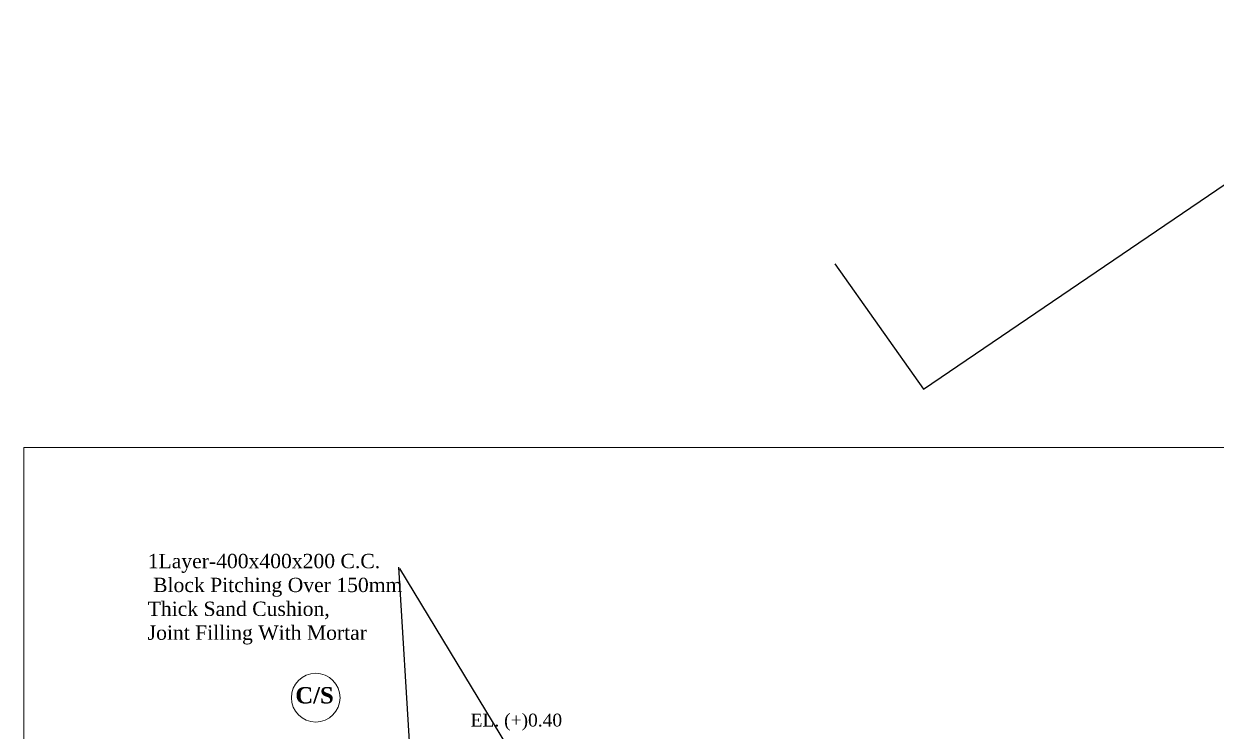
# Model space of a CAD drawing. Header units: inches. Extents: x -1277702 to 350617, y -622745 to 1282697.
# Drawn here: x -905141 to -846847, y 949073 to 983647 of the extents above; entities that cross this region are included whole.
import ezdxf

# ---------------------------------------------------------------- set-up
doc = ezdxf.new("R2010")
doc.units = ezdxf.units.IN
doc.header["$LTSCALE"] = 600
doc.header["$MEASUREMENT"] = 0
for name, color, linetype, lineweight in [('arrow', 6, 'Continuous', 15), ('DIMENSION', 3, 'Continuous', 15), ('LINE', 7, 'Continuous', 20), ('slop', 8, 'Continuous', 9)]:
    doc.layers.add(name, color=color, linetype=linetype, lineweight=lineweight)
doc.layers.add('TEXT', color=7, linetype='Continuous')
doc.styles.add('1-2', font='arial.ttf')
doc.styles.add('REGULAR', font='times.ttf', dxfattribs={"height": 200})
doc.styles.add('TIMES', font='times.ttf')
doc.styles.add('Times350', font='times.ttf', dxfattribs={"height": 350})
doc.dimstyles.new('sec', dxfattribs={"dimtxt": 180, "dimasz": 300, "dimexe": 0.18, "dimexo": 0.0625, "dimgap": 0.09, "dimtad": 0, "dimtih": 1, "dimtoh": 1, "dimdec": 0, "dimzin": 0, "dimdsep": 46, "dimtxsty": 'REGULAR', "dimcen": 0.09, "dimadec": 0, "dimazin": 0, "dimtfac": 1, "dimtdec": 0, "dimtofl": 0, "dimtmove": 0, "dimatfit": 3, "dimfxl": 1, "dimtolj": 1, "dimtzin": 0, "dimarcsym": 0})

msp = doc.modelspace()

# ---------------------------------------------------------------- linework, layer by layer
at = {"color": 7}
for p, q in [((-861155.56187, 965793.89539), (-834864.87519, 983646.65744)), ((-865494.79811, 971914.84316), (-861155.56187, 965793.89539))]:
    msp.add_line(p, q, dxfattribs=at)
at = {"layer": 'LINE'}
msp.add_lwpolyline([(-816551.83163, 900295.61644), (-905141.23327, 900295.61644), (-905141.23327, 962940.97902), (-816551.83163, 962940.97902)], close=True, dxfattribs=at)
at = {"layer": 'slop'}
msp.add_circle((-890870.15036, 950709.33771), 1192.45695, dxfattribs=at)

# ---------------------------------------------------------------- texts
at = {"layer": 'DIMENSION', "color": 1, "lineweight": 13, "ltscale": 2, "insert": (-890929.25146, 950820.64464), "char_height": 800, "width": 1995.9571192, "attachment_point": 5, "style": '1-2'}
msp.add_mtext('{\\fTimes New Roman|b1|i0|c0|p18;C/S}', dxfattribs=at)
at = {"layer": 'TEXT', "lineweight": 20, "attachment_point": 1}
for s, insert, char_height, width, style in [('{\\fTimes New Roman|b0|i0|c238|p18;1Layer-400x400x\\fTimes New Roman CE|b0|i0|c238|p18;2\\fTimes New Roman|b0|i0|c238|p18;00 C.C.\\fTimes New Roman|b0|i0|c0|p18;\\P\\fTimes New Roman|b0|i0|c238|p18; Block \\fTimes New Roman|b0|i0|c0|p18;Pitching Over 150mm \\PThick Sand Cushion,                   \\PJoint Filling With Mortar}', (-899085.19429, 957737.96193), 700, 21244.8767941, 'Times350'), ('{\\fTimes New Roman|b0|i0|c238|p18;EL. (+)}0{\\fTimes New Roman|b0|i0|c238|p18;.}4{\\fTimes New Roman|b0|i0|c238|p18;0}', (-883298.29067, 949928.61476), 630, 5067.7431544, 'TIMES')]:
    msp.add_mtext(s, dxfattribs=dict(at, insert=insert, char_height=char_height, width=width, style=style))

# ---------------------------------------------------------------- leaders
at = {"layer": 'arrow', "lineweight": 15, "ltscale": 2}
for points, override in [([(-886087.32545, 945414.11762), (-886807.88363, 957081.06981)], {"dimasz": 1000, "dimgap": 0.09, "dimtad": 0}), ([(-879766.60825, 945489.31346), (-886752.16136, 957025.41545)], {"dimasz": 1000})]:
    msp.add_leader(points, dimstyle='sec', override=override, dxfattribs=at)

doc.saveas('drawing.dxf')
